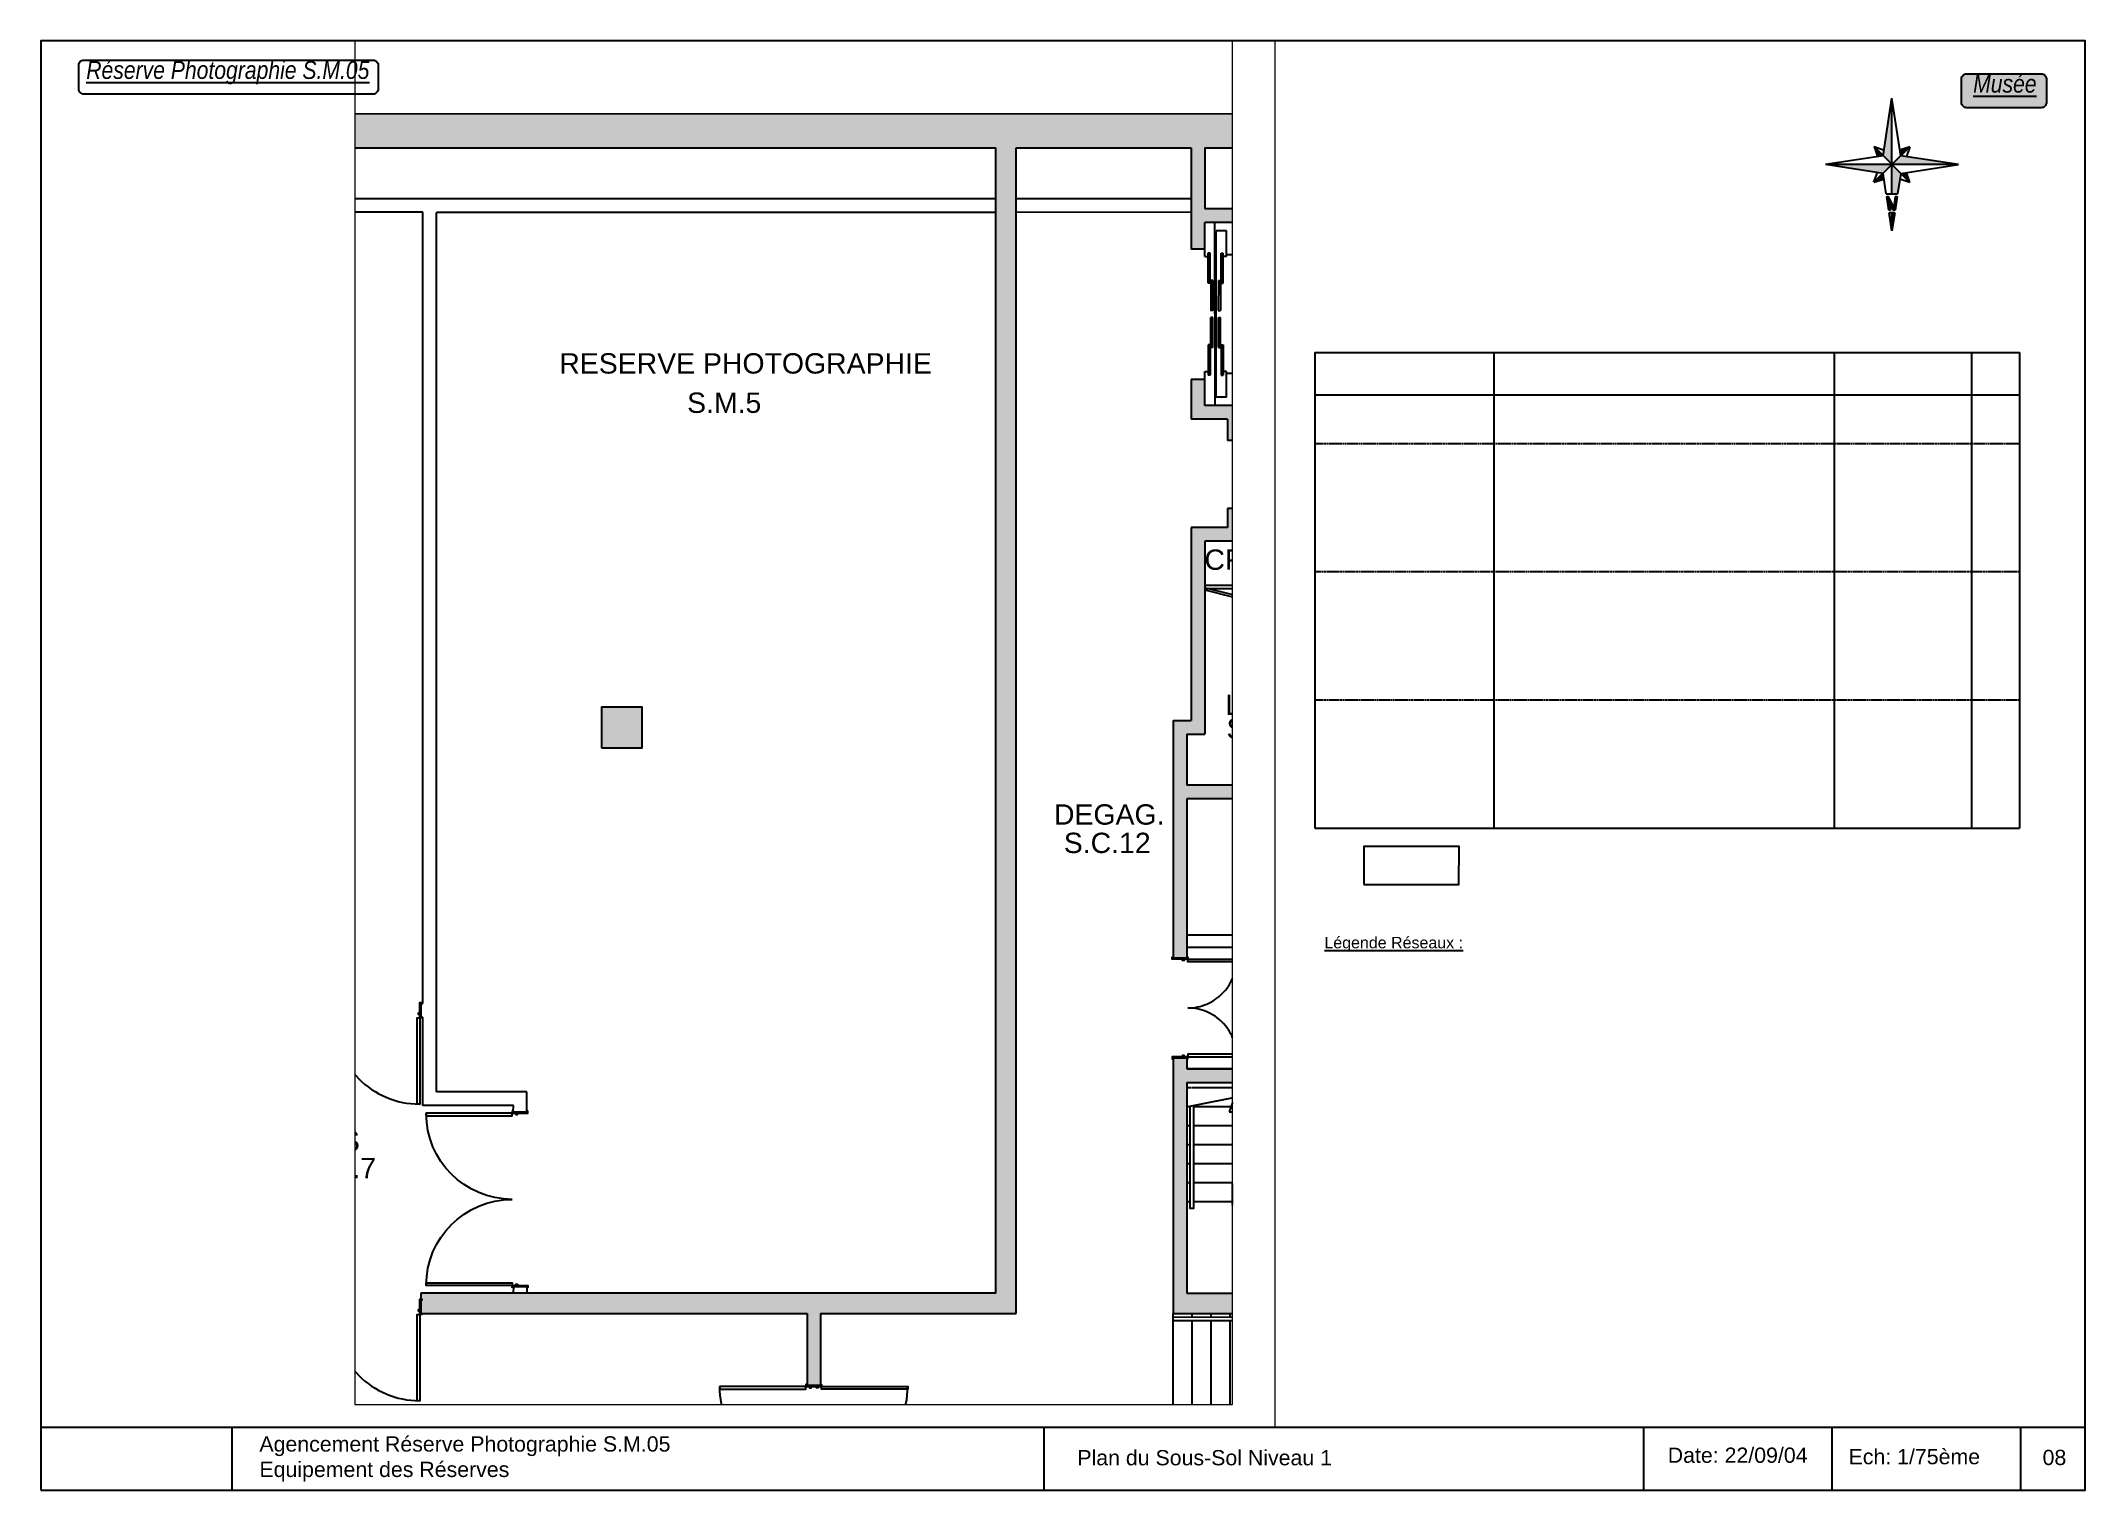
# Paper-space layout 'SM5-50é' of a CAD drawing. Header units: millimetres. Extents: x 11 to 413, y 16 to 301.
# The model-space entities are those that its viewports show. They can reach past a viewport. Long polylines and large blocks are cut down to what shows.
import ezdxf
from ezdxf.enums import TextEntityAlignment as Align

# ---------------------------------------------------------------- set-up
doc = ezdxf.new("R2010")
doc.units = ezdxf.units.MM
doc.header["$LTSCALE"] = 0.3
doc.header["$MEASUREMENT"] = 0
doc.linetypes.add('ACAD_ISO02W100', pattern=[15, 12, -3])
doc.linetypes.add('ACAD_ISO04W100', pattern=[30, 24, -3, 0, -3])
doc.layers.get('0').update_dxf_attribs({"linetype": 'CONTINUOUS'})
for name, color, linetype in [('-CART', 225, 'CONTINUOUS'), ('-LEGENDE', 3, 'CONTINUOUS'), ('01-TREMIE-ESCAL-ASC', 4, 'CONTINUOUS'), ('02-MURS-MACONNERIE', 241, 'CONTINUOUS'), ('02-MURS-PORTEUR', 1, 'CONTINUOUS'), ('02-MURS-POTEAU', 6, 'CONTINUOUS'), ('04-CLOISONS', 2, 'CONTINUOUS'), ('05-MEN-INT', 4, 'CONTINUOUS'), ('10-ANN-NOMPIECE', 3, 'CONTINUOUS'), ('10-ANN-NOMPIECE-CODE', 171, 'CONTINUOUS'), ('14-HACH-MURS', 253, 'CONTINUOUS'), ('14-HACH-POTEAU', 251, 'CONTINUOUS')]:
    doc.layers.add(name, color=color, linetype=linetype)
doc.layers.add('-FEN', color=7, linetype='CONTINUOUS', plot=False)
doc.styles.add('ANN', font='romans.shx')
doc.styles.add('NDP', font='ARIAL.TTF', dxfattribs={"height": 0.2})
doc.styles.add('REPCOUP', font='ARIAL.TTF', dxfattribs={"width": 0.85, "height": 0.6})
doc.styles.add('TRAME', font='ARIAL.TTF')

# ---------------------------------------------------------------- blocks, each defined once
blk = doc.blocks.new('Nord-11')
at = {"linetype": 'Continuous'}
for points in [[(0, 34), (-1.4, 24.7), (0, 24.7)], [(1.6, 23.4), (0.7, 23.4), (1.3, 19.3), (-0.7, 23.3), (-1.6, 23.3), (-2.7, 16.4), (-1.7, 16.4), (-0.9, 21.8), (1.7, 16.4), (2.7, 16.4)], [(0, 15), (-2.9, 15), (-4.5, 4.5), (0, 0)], [(0, 0), (-34, 0), (-4.5, -4.5)], [(-4.5, 4.5), (-9.1, 9.2), (-7.4, 4.1)], [(34, 0), (4.6, 4.5), (0, 0)], [(4.5, -4.5), (0, 0), (0, -34)], [(9.2, 9.1), (4.1, 7.4), (4.5, 4.5), (4.6, 4.5)], [(-4, -7.4), (-4.5, -4.5), (-9.1, -9.1)], [(7.4, -4.1), (4.5, -4.5), (9.1, -9.2)]]:
    blk.add_hatch(color=256, dxfattribs=at).paths.add_polyline_path(points)
for p, q in [((-1.4, 24.7), (0, 34)), ((0, 34), (0, 24.7)), ((0, 34), (1.4, 24.7)), ((-2.7, 16.4), (-1.6, 23.3)), ((-1.7, 16.4), (-0.9, 21.8)), ((-1.6, 23.3), (-0.7, 23.3)), ((-1.4, 24.7), (1.4, 24.7)), ((-0.9, 21.8), (1.7, 16.4)), ((-0.7, 23.3), (1.3, 19.3)), ((0.7, 23.4), (1.3, 19.3)), ((0.7, 23.4), (1.6, 23.4)), ((1.6, 23.4), (2.7, 16.4)), ((-4.5, 4.5), (-2.9, 15)), ((2.9, 15), (-2.9, 15)), ((-1.7, 16.4), (-2.7, 16.4)), ((0, 15), (0, -34)), ((2.7, 16.4), (1.7, 16.4)), ((2.9, 15), (4.5, 4.5)), ((-4.5, 4.5), (-34, 0)), ((-34, 0), (34, 0)), ((-34, 0), (-4.5, -4.5)), ((-9.1, 9.2), (9.1, -9.2)), ((-9.1, 9.2), (-4, 7.4)), ((-9.1, 9.2), (-7.4, 4.1)), ((0, 0), (-9.1, -9.1)), ((0, 0), (9.2, 9.1)), ((9.2, 9.1), (4.1, 7.4)), ((4.5, 4.5), (34, 0)), ((4.5, -4.5), (34, 0)), ((9.2, 9.1), (7.4, 4)), ((-9.1, -9.1), (-7.4, -4.1)), ((-9.1, -9.1), (-4, -7.4)), ((-4.5, -4.5), (0, -34)), ((4.5, -4.5), (0, -34)), ((9.1, -9.2), (4, -7.4)), ((9.1, -9.2), (7.4, -4.1))]:
    blk.add_line(p, q, dxfattribs=at)
blk = doc.blocks.new('M20L70D')
for points in [[(-145.5, 1.5), (-145.5, 73.5), (-141.5, 73.5), (-141.5, 1.5)], [(-1.5, 1.5), (-1.5, 73.5), (-5.5, 73.5), (-5.5, 1.5)], [(-147, 0), (-148.5, 0), (-148.5, 1.5), (-145.5, 1.5), (-145.5, -3.5), (-143.5, -3.5), (-143.5, -6), (-145.5, -6), (-145.5, -21.5), (-148.5, -21.5), (-148.5, -20), (-147, -20)], [(0, 0), (1.5, 0), (1.5, 1.5), (-1.5, 1.5), (-1.5, -3.5), (-3.5, -3.5), (-3.5, -6), (-1.5, -6), (-1.5, -21.5), (1.5, -21.5), (1.5, -20), (0, -20)]]:
    blk.add_lwpolyline(points, close=True)
for centre, start, end in [((-145.5, 1.5), 360, 90), ((-1.5, 1.5), 90, 180)]:
    blk.add_arc(centre, 72, start, end)
blk = doc.blocks.new('MVP9')
for p, q in [((0.075, 0.93), (0.045, 0.93)), ((0.045, -0.03), (0.045, 0.93)), ((0.075, 0.93), (0.075, 0)), ((0.075, 0), (0, 0)), ((0, 0), (0, -0.2)), ((0.975, 0), (0.975, -0.03)), ((1.02, 0), (0.975, 0)), ((0.045, -0.2), (0, -0.2)), ((0.06, -0.03), (0.045, -0.03)), ((0.06, -0.185), (0.045, -0.185)), ((0.045, -0.185), (0.045, -0.2)), ((0.06, -0.03), (0.06, -0.185)), ((0.975, -0.03), (0.96, -0.03)), ((0.96, -0.03), (0.96, -0.185)), ((0.975, -0.185), (0.96, -0.185)), ((0.975, -0.185), (0.975, -0.2)), ((1.02, -0.2), (0.975, -0.2)), ((1.02, 0), (1.02, -0.2))]:
    blk.add_line(p, q)
for centre, radius, start, end in [((-0.015, -0.057), 0.992, 3.3237, 84.7979), ((0.175, 0), 0.83, 0, 0)]:
    blk.add_arc(centre, radius, start, end)
blk = doc.blocks.new('M20L125D')
for points in [[(-255.5, 1.5), (-255.5, 128.5), (-251.5, 128.5), (-251.5, 1.5)], [(-1.5, 1.5), (-1.5, 128.5), (-5.5, 128.5), (-5.5, 1.5)], [(-257, 0), (-258.5, 0), (-258.5, 1.5), (-255.5, 1.5), (-255.5, -3.5), (-253.5, -3.5), (-253.5, -6), (-255.5, -6), (-255.5, -21.5), (-258.5, -21.5), (-258.5, -20), (-257, -20)], [(0, 0), (1.5, 0), (1.5, 1.5), (-1.5, 1.5), (-1.5, -3.5), (-3.5, -3.5), (-3.5, -6), (-1.5, -6), (-1.5, -21.5), (1.5, -21.5), (1.5, -20), (0, -20)]]:
    blk.add_lwpolyline(points, close=True)
for centre, start, end in [((-255.5, 1.5), 0, 90), ((-1.5, 1.5), 90, 180)]:
    blk.add_arc(centre, 127, start, end)

msp = doc.modelspace()

# ---------------------------------------------------------------- hatches: boundary and pattern name
at = {"layer": '14-HACH-MURS'}
h = msp.add_hatch(color=256, dxfattribs=at)
h.paths.add_polyline_path([(33282.156, 51661.913), (33281.972, 51663.028), (33279.693, 51662.653), (33279.877, 51661.538), (33279.679, 51661.505), (33278.48, 51668.786), (33279.308, 51668.923), (33279.3, 51668.972), (33279.497, 51669.005), (33279.505, 51668.955), (33280.529, 51669.124), (33280.521, 51669.173), (33280.719, 51669.206), (33280.727, 51669.156), (33287.749, 51670.313), (33287.324, 51670.736), (33286.185, 51672.285), (33286.507, 51672.522), (33287.068, 51671.76), (33287.629, 51670.998), (33288.427, 51670.202), (33289.226, 51669.405), (33290.232, 51668.896), (33291.237, 51668.386), (33292.315, 51668.043), (33293.392, 51667.699), (33295.675, 51667.625), (33297.697, 51667.663), (33299.925, 51668.182), (33301.009, 51668.553), (33302.093, 51668.925), (33302.514, 51669.164), (33302.188, 51669.744), (33302.362, 51669.842), (33302.884, 51668.914), (33302.523, 51668.709), (33302.258, 51668.559), (33301.139, 51668.175), (33300.997, 51668.126), (33301.202, 51666.882), (33301.004, 51666.85), (33300.805, 51668.061), (33300.035, 51667.797), (33298.901, 51667.533), (33297.746, 51667.264), (33296.693, 51667.244), (33295.673, 51667.225), (33295.984, 51665.335), (33290.077, 51664.363), (33290.044, 51664.56), (33295.754, 51665.5), (33295.469, 51667.231), (33294.521, 51667.262), (33293.324, 51667.301), (33292.193, 51667.661), (33291.085, 51668.015), (33290.051, 51668.539), (33288.989, 51669.077), (33288.755, 51669.31), (33289.583, 51664.281), (33282.17, 51663.061), (33282.353, 51661.946)])
h.paths.add_polyline_path([(33289.353, 51664.446), (33279.661, 51662.85), (33278.71, 51668.622), (33287.924, 51670.139), (33288.145, 51669.918), (33288.513, 51669.552)], flags=16)
h = msp.add_hatch(color=256, dxfattribs=at)
h.paths.add_polyline_path([(33326.86, 51665.484), (33327.156, 51665.533), (33329.718, 51649.969), (33296.871, 51644.56), (33296.526, 51644.808), (33296.033, 51644.727), (33295.992, 51644.971), (33290.746, 51644.107), (33290.787, 51643.863), (33290.293, 51643.781), (33290.221, 51644.223), (33295.96, 51645.168), (33295.952, 51645.218), (33296.149, 51645.25), (33296.198, 51644.956), (33301.542, 51645.836), (33298.749, 51662.801), (33301.594, 51663.269), (33301.422, 51664.314), (33301.619, 51664.347), (33301.791, 51663.302), (33307.412, 51664.227), (33307.461, 51663.931), (33299.094, 51662.554), (33301.838, 51645.885), (33323.908, 51649.519), (33321.163, 51666.188), (33316.114, 51665.356), (33316.488, 51663.087), (33310.403, 51662.085), (33310.03, 51664.354), (33309.997, 51664.349), (33309.948, 51664.645), (33310.277, 51664.699), (33310.326, 51664.403), (33310.227, 51664.387), (33310.568, 51662.315), (33315.962, 51663.203), (33315.621, 51665.275), (33311.332, 51664.569), (33311.283, 51664.865), (33324.706, 51667.075), (33324.755, 51666.779), (33321.459, 51666.236), (33324.204, 51649.568), (33329.341, 51650.414)])
h.paths.add_polyline_path([(33327.472, 51665.585), (33327.176, 51665.536), (33329.738, 51649.972), (33352.291, 51653.686), (33352.234, 51654.031), (33351.815, 51654.114), (33329.953, 51650.515)])
h.paths.add_polyline_path([(33332.593, 51668.07), (33327.208, 51667.183), (33327.225, 51667.084), (33326.613, 51666.984), (33326.597, 51667.082), (33326.136, 51667.007), (33326.087, 51667.303), (33332.643, 51668.382), (33332.691, 51668.086)])
h = msp.add_hatch(color=256, dxfattribs=at)
h.paths.add_polyline_path([(33298.796, 51645.384), (33298.65, 51646.272), (33295.854, 51645.812), (33295.758, 51646.398), (33295.955, 51646.43), (33296.018, 51646.05), (33298.617, 51646.47), (33298.553, 51646.858), (33298.751, 51646.89), (33298.993, 51645.417)])
h.paths.add_polyline_path([(33298.438, 51648.786), (33298.241, 51648.753), (33298.178, 51649.134), (33295.58, 51648.706), (33295.643, 51648.325), (33295.445, 51648.293), (33295.299, 51649.183), (33295.496, 51649.216), (33295.548, 51648.903), (33297.62, 51649.244), (33297.568, 51649.557), (33297.766, 51649.589), (33297.817, 51649.277), (33298.343, 51649.364)])
h.paths.add_polyline_path([(33297.557, 51650.856), (33297.603, 51650.576), (33297.406, 51650.544), (33297.36, 51650.823), (33295.288, 51650.482), (33295.334, 51650.202), (33295.136, 51650.17), (33294.835, 51651.999), (33295.033, 51652.031), (33295.255, 51650.679), (33297.854, 51651.107), (33297.391, 51653.916), (33297.654, 51653.959), (33297.532, 51654.703), (33294.67, 51654.231), (33294.867, 51653.038), (33294.67, 51653.005), (33292.728, 51664.799), (33292.925, 51664.832), (33293.404, 51661.921), (33296.463, 51662.424), (33297.076, 51658.701), (33296.879, 51658.669), (33296.852, 51658.83), (33295.471, 51658.602), (33295.438, 51658.8), (33296.82, 51659.027), (33296.314, 51662.096), (33293.453, 51661.625), (33294.638, 51654.429), (33297.499, 51654.9), (33297.118, 51657.218), (33297.315, 51657.251), (33297.884, 51653.794), (33297.621, 51653.751), (33298.083, 51650.942)])
msp.add_hatch(color=256, dxfattribs=at).paths.add_polyline_path([(33297.513, 51640.663), (33259.278, 51634.367), (33255.16, 51659.373), (33275.535, 51662.728), (33275.584, 51662.432), (33255.505, 51659.126), (33259.525, 51634.712), (33283.443, 51638.65), (33283.384, 51639.005), (33283.582, 51639.038), (33283.64, 51638.683), (33285.919, 51639.058), (33285.861, 51639.413), (33286.058, 51639.446), (33286.117, 51639.091), (33297.168, 51640.91), (33296.526, 51644.808), (33296.871, 51644.56)])
at = {"layer": '14-HACH-POTEAU'}
h = msp.add_hatch(color=256, dxfattribs=at)
h.paths.add_polyline_path([(33317.323, 51657.401), (33316.731, 51657.303), (33316.829, 51656.711), (33317.421, 51656.808)])
h.paths.add_polyline_path([(33311.732, 51656.48), (33311.14, 51656.382), (33311.237, 51655.79), (33311.829, 51655.888)])
h.paths.add_polyline_path([(33306.14, 51655.559), (33305.548, 51655.462), (33305.646, 51654.87), (33306.238, 51654.967)])

# ---------------------------------------------------------------- linework, layer by layer
at = {"layer": '-LEGENDE'}
for p, q in [((33441.625, 51776.198), (33427.952, 51773.947)), ((33441.625, 51776.198), (33427.952, 51773.947)), ((33443.145, 51766.97), (33441.625, 51776.198)), ((33439.674, 51766.398), (33438.154, 51775.627)), ((33433.069, 51765.311), (33431.55, 51774.539)), ((33430.403, 51764.872), (33428.883, 51774.1)), ((33429.471, 51764.718), (33427.952, 51773.947)), ((33443.009, 51767.793), (33429.336, 51765.542)), ((33443.009, 51767.793), (33429.336, 51765.542)), ((33443.009, 51767.793), (33429.336, 51765.541)), ((33443.145, 51766.97), (33429.471, 51764.718))]:
    msp.add_line(p, q, dxfattribs=at)
at = {"layer": '-LEGENDE', "linetype": 'ACAD_ISO02W100'}
msp.add_line((33442.035, 51773.71), (33428.362, 51771.458), dxfattribs=at)
at = {"layer": '-LEGENDE', "color": 4, "linetype": 'ACAD_ISO02W100'}
for p, q in [((33442.035, 51773.71), (33428.362, 51771.458)), ((33442.445, 51771.222), (33428.771, 51768.97)), ((33442.854, 51768.733), (33429.181, 51766.482))]:
    msp.add_line(p, q, dxfattribs=at)
at = {"layer": '-LEGENDE'}
msp.add_lwpolyline([(33440.499, 51777.137), (33438.65, 51776.832), (33438.771, 51776.093), (33440.62, 51776.398)], close=True, dxfattribs=at)
at = {"layer": '01-TREMIE-ESCAL-ASC', "color": 4}
for p, q in [((33292.925, 51664.832), (33295.984, 51665.335)), ((33292.953, 51664.786), (33295.992, 51665.286)), ((33292.961, 51664.736), (33296, 51665.237)), ((33295.431, 51665.244), (33295.439, 51665.195)), ((33295.707, 51665.29), (33295.715, 51665.24)), ((33295.724, 51665.191), (33296.17, 51662.478)), ((33295.984, 51665.335), (33296.463, 51662.424)), ((33294.895, 51665.055), (33295.342, 51662.341)), ((33295.171, 51665.1), (33295.618, 51662.387)), ((33295.447, 51665.146), (33295.894, 51662.432)), ((33296.447, 51662.523), (33293.408, 51662.023)), ((33296.455, 51662.474), (33293.416, 51661.973)), ((33295.35, 51662.292), (33295.358, 51662.243)), ((33295.626, 51662.337), (33295.634, 51662.288)), ((33295.902, 51662.383), (33295.91, 51662.333)), ((33296.179, 51662.428), (33296.187, 51662.379)), ((33295.251, 51660.553), (33296.435, 51660.748)), ((33296.484, 51660.756), (33296.534, 51660.764)), ((33295.054, 51660.52), (33295.356, 51658.685)), ((33295.152, 51660.536), (33295.425, 51658.879)), ((33295.296, 51660.276), (33296.481, 51660.471)), ((33296.53, 51660.48), (33296.579, 51660.488)), ((33295.342, 51660), (33296.526, 51660.195)), ((33296.575, 51660.203), (33296.625, 51660.211)), ((33295.243, 51659.984), (33295.293, 51659.992)), ((33295.387, 51659.724), (33296.572, 51659.919)), ((33296.621, 51659.927), (33296.67, 51659.935)), ((33295.289, 51659.708), (33295.338, 51659.716)), ((33295.433, 51659.448), (33296.617, 51659.643)), ((33296.666, 51659.651), (33296.716, 51659.659)), ((33295.334, 51659.431), (33295.384, 51659.439)), ((33295.38, 51659.155), (33295.429, 51659.163)), ((33295.478, 51659.171), (33296.662, 51659.366)), ((33295.232, 51659.131), (33295.281, 51659.139)), ((33295.277, 51658.854), (33295.327, 51658.863)), ((33294.089, 51658.375), (33295.372, 51658.586)), ((33295.364, 51658.636), (33295.372, 51658.586)), ((33295.372, 51658.586), (33295.471, 51658.602))]:
    msp.add_line(p, q, dxfattribs=at)
at = {"layer": '01-TREMIE-ESCAL-ASC', "linetype": 'ACAD_ISO04W100'}
for p, q in [((33296.227, 51663.855), (33293.174, 51663.352)), ((33295.861, 51660.355), (33295.81, 51660.664)), ((33296.092, 51659.138), (33295.842, 51660.658)), ((33295.916, 51660.392), (33295.864, 51660.708)), ((33295.598, 51656.803), (33295.926, 51654.809)), ((33295.852, 51655.075), (33295.904, 51654.759)), ((33295.907, 51655.112), (33295.958, 51654.803))]:
    msp.add_line(p, q, dxfattribs=at)
at = {"layer": '01-TREMIE-ESCAL-ASC'}
for p, q in [((33296.227, 51663.855), (33296.013, 51663.895)), ((33296.013, 51663.895), (33296.032, 51663.781)), ((33296.131, 51659.352), (33296.018, 51659.334)), ((33296.092, 51659.138), (33296.131, 51659.352)), ((33294.957, 51656.697), (33296.24, 51656.908)), ((33295.598, 51656.803), (33295.559, 51656.589)), ((33296.141, 51656.892), (33296.496, 51654.735)), ((33296.19, 51656.9), (33296.545, 51654.743)), ((33295.002, 51656.421), (33296.186, 51656.616)), ((33295.559, 51656.589), (33295.672, 51656.607)), ((33296.236, 51656.624), (33296.285, 51656.632)), ((33295.048, 51656.145), (33296.232, 51656.34)), ((33296.281, 51656.348), (33296.331, 51656.356)), ((33295.093, 51655.868), (33296.277, 51656.063)), ((33296.327, 51656.071), (33296.376, 51656.08)), ((33295.139, 51655.592), (33296.323, 51655.787)), ((33296.372, 51655.795), (33296.422, 51655.803)), ((33296.418, 51655.519), (33296.467, 51655.527)), ((33295.184, 51655.316), (33296.368, 51655.511)), ((33295.23, 51655.04), (33296.414, 51655.235)), ((33296.463, 51655.243), (33296.512, 51655.251)), ((33295.275, 51654.763), (33296.459, 51654.958)), ((33296.509, 51654.966), (33296.558, 51654.974)), ((33297.212, 51650.799), (33297.36, 51650.823)), ((33297.212, 51650.799), (33297.36, 51650.823)), ((33297.212, 51650.799), (33297.472, 51649.22)), ((33297.417, 51650.478), (33297.36, 51650.823)), ((33295.436, 51650.506), (33295.288, 51650.482)), ((33295.436, 51650.506), (33295.288, 51650.482)), ((33295.345, 51650.137), (33295.288, 51650.482)), ((33295.436, 51650.506), (33295.696, 51648.928)), ((33295.624, 51650.411), (33295.476, 51650.386)), ((33295.624, 51650.411), (33295.66, 51650.189)), ((33297.097, 51650.45), (33295.656, 51650.213)), ((33297.064, 51650.648), (33297.212, 51650.672)), ((33297.064, 51650.648), (33297.101, 51650.426)), ((33297.101, 51650.426), (33297.17, 51650.437)), ((33297.191, 51650.491), (33297.16, 51650.486)), ((33297.237, 51650.033), (33297.162, 51650.487)), ((33297.266, 51650.037), (33297.191, 51650.491)), ((33297.212, 51650.672), (33297.432, 51649.34)), ((33297.31, 51650.511), (33297.339, 51650.516)), ((33297.385, 51650.057), (33297.31, 51650.511)), ((33297.414, 51650.062), (33297.339, 51650.516)), ((33297.417, 51650.478), (33297.348, 51650.466)), ((33295.345, 51650.137), (33295.414, 51650.148)), ((33295.435, 51650.202), (33295.406, 51650.197)), ((33295.48, 51649.743), (33295.406, 51650.197)), ((33295.51, 51649.748), (33295.435, 51650.202)), ((33295.476, 51650.386), (33295.695, 51649.054)), ((33295.554, 51650.222), (33295.585, 51650.227)), ((33295.628, 51649.768), (33295.554, 51650.222)), ((33295.658, 51649.773), (33295.583, 51650.227)), ((33295.66, 51650.189), (33295.591, 51650.177)), ((33297.266, 51650.037), (33297.237, 51650.033)), ((33297.279, 51649.959), (33297.25, 51649.954)), ((33297.25, 51649.954), (33297.324, 51649.5)), ((33297.279, 51649.959), (33297.354, 51649.505)), ((33297.385, 51650.057), (33297.414, 51650.062)), ((33297.398, 51649.978), (33297.427, 51649.983)), ((33297.398, 51649.978), (33297.472, 51649.524)), ((33297.427, 51649.983), (33297.502, 51649.529)), ((33295.51, 51649.748), (33295.48, 51649.743)), ((33295.523, 51649.669), (33295.493, 51649.664)), ((33295.493, 51649.664), (33295.568, 51649.211)), ((33295.523, 51649.669), (33295.598, 51649.215)), ((33295.628, 51649.768), (33295.658, 51649.773)), ((33295.641, 51649.689), (33295.671, 51649.694)), ((33295.641, 51649.689), (33295.716, 51649.235)), ((33295.671, 51649.694), (33295.746, 51649.24)), ((33297.251, 51649.513), (33295.811, 51649.276)), ((33297.247, 51649.538), (33297.316, 51649.549)), ((33297.247, 51649.538), (33297.284, 51649.316)), ((33297.354, 51649.505), (33297.324, 51649.5)), ((33297.472, 51649.524), (33297.502, 51649.529)), ((33297.563, 51649.59), (33297.494, 51649.578)), ((33297.563, 51649.59), (33297.62, 51649.244)), ((33295.491, 51649.249), (33295.56, 51649.26)), ((33295.491, 51649.249), (33295.548, 51648.903)), ((33295.598, 51649.215), (33295.568, 51649.211)), ((33295.716, 51649.235), (33295.746, 51649.24)), ((33295.807, 51649.301), (33295.737, 51649.289)), ((33295.807, 51649.301), (33295.843, 51649.079)), ((33295.925, 51649.227), (33296.99, 51649.402)), ((33295.941, 51649.128), (33295.925, 51649.227)), ((33297.007, 51649.304), (33295.941, 51649.128)), ((33296.99, 51649.402), (33297.007, 51649.304)), ((33297.284, 51649.316), (33297.432, 51649.34)), ((33297.472, 51649.22), (33297.62, 51649.244)), ((33295.696, 51648.928), (33295.548, 51648.903)), ((33295.843, 51649.079), (33295.695, 51649.054)), ((33297.883, 51648.958), (33298.031, 51648.983)), ((33297.883, 51648.958), (33297.944, 51648.588)), ((33298.03, 51649.109), (33298.178, 51649.134)), ((33298.03, 51649.109), (33298.469, 51646.445)), ((33298.031, 51648.983), (33298.429, 51646.565)), ((33298.178, 51649.134), (33298.26, 51648.64)), ((33295.728, 51648.73), (33295.58, 51648.706)), ((33295.58, 51648.706), (33295.661, 51648.212)), ((33295.728, 51648.73), (33296.167, 51646.066)), ((33295.916, 51648.635), (33295.768, 51648.61)), ((33295.768, 51648.61), (33296.166, 51646.193)), ((33295.916, 51648.635), (33295.977, 51648.264)), ((33295.973, 51648.289), (33297.94, 51648.613)), ((33297.944, 51648.588), (33297.993, 51648.596)), ((33298.015, 51648.651), (33297.985, 51648.646)), ((33298.058, 51648.207), (33297.985, 51648.646)), ((33298.087, 51648.212), (33298.015, 51648.651)), ((33298.173, 51648.677), (33298.202, 51648.682)), ((33298.245, 51648.238), (33298.173, 51648.677)), ((33298.275, 51648.242), (33298.202, 51648.682)), ((33298.26, 51648.64), (33298.21, 51648.632)), ((33295.89, 51648.301), (33295.92, 51648.306)), ((33295.962, 51647.862), (33295.89, 51648.301)), ((33295.992, 51647.867), (33295.92, 51648.306)), ((33295.661, 51648.212), (33295.711, 51648.221)), ((33295.732, 51648.275), (33295.703, 51648.27)), ((33295.775, 51647.831), (33295.703, 51648.27)), ((33295.805, 51647.836), (33295.732, 51648.275)), ((33295.977, 51648.264), (33295.928, 51648.256)), ((33298.087, 51648.212), (33298.058, 51648.207)), ((33298.12, 51648.258), (33298.09, 51648.253)), ((33298.09, 51648.253), (33298.163, 51647.814)), ((33298.12, 51648.258), (33298.192, 51647.818)), ((33298.199, 51648.271), (33298.229, 51648.275)), ((33298.199, 51648.271), (33298.271, 51647.831)), ((33298.229, 51648.275), (33298.301, 51647.836)), ((33298.245, 51648.238), (33298.275, 51648.242)), ((33295.805, 51647.836), (33295.775, 51647.831)), ((33295.837, 51647.882), (33295.808, 51647.877)), ((33295.808, 51647.877), (33295.88, 51647.438)), ((33295.837, 51647.882), (33295.91, 51647.443)), ((33295.916, 51647.895), (33295.946, 51647.9)), ((33295.916, 51647.895), (33295.989, 51647.456)), ((33295.946, 51647.9), (33296.018, 51647.46)), ((33295.962, 51647.862), (33295.992, 51647.867)), ((33298.192, 51647.818), (33298.163, 51647.814)), ((33298.209, 51647.72), (33298.179, 51647.715)), ((33298.251, 51647.276), (33298.179, 51647.715)), ((33298.281, 51647.281), (33298.209, 51647.72)), ((33298.271, 51647.831), (33298.301, 51647.836)), ((33298.288, 51647.733), (33298.317, 51647.738)), ((33298.36, 51647.294), (33298.288, 51647.733)), ((33298.389, 51647.299), (33298.317, 51647.738)), ((33295.91, 51647.443), (33295.88, 51647.438)), ((33295.989, 51647.456), (33296.018, 51647.46)), ((33295.926, 51647.344), (33295.896, 51647.339)), ((33295.969, 51646.9), (33295.896, 51647.339)), ((33295.998, 51646.905), (33295.926, 51647.344)), ((33296.005, 51647.357), (33296.035, 51647.362)), ((33296.077, 51646.918), (33296.005, 51647.357)), ((33296.107, 51646.923), (33296.035, 51647.362)), ((33298.235, 51647.314), (33298.205, 51647.309)), ((33298.205, 51647.309), (33298.278, 51646.87)), ((33298.235, 51647.314), (33298.307, 51646.875)), ((33298.281, 51647.281), (33298.251, 51647.276)), ((33298.36, 51647.294), (33298.389, 51647.299)), ((33298.393, 51647.34), (33298.422, 51647.345)), ((33298.393, 51647.34), (33298.465, 51646.901)), ((33298.422, 51647.345), (33298.495, 51646.905)), ((33295.952, 51646.938), (33295.923, 51646.933)), ((33295.923, 51646.933), (33295.995, 51646.494)), ((33295.952, 51646.938), (33296.025, 51646.499)), ((33295.998, 51646.905), (33295.969, 51646.9)), ((33296.077, 51646.918), (33296.107, 51646.923)), ((33296.11, 51646.964), (33296.14, 51646.969)), ((33296.11, 51646.964), (33296.183, 51646.525)), ((33296.14, 51646.969), (33296.212, 51646.53)), ((33296.257, 51646.562), (33298.224, 51646.886)), ((33298.22, 51646.911), (33298.27, 51646.919)), ((33298.22, 51646.911), (33298.281, 51646.541)), ((33298.307, 51646.875), (33298.278, 51646.87)), ((33298.465, 51646.901), (33298.495, 51646.905)), ((33298.536, 51646.963), (33298.487, 51646.955)), ((33298.536, 51646.963), (33298.617, 51646.47)), ((33295.938, 51646.535), (33295.987, 51646.543)), ((33295.938, 51646.535), (33296.019, 51646.042)), ((33296.025, 51646.499), (33295.995, 51646.494)), ((33296.183, 51646.525), (33296.212, 51646.53)), ((33296.253, 51646.587), (33296.204, 51646.579)), ((33296.253, 51646.587), (33296.314, 51646.217)), ((33298.032, 51646.736), (33296.488, 51646.482)), ((33296.488, 51646.482), (33296.504, 51646.383)), ((33296.504, 51646.383), (33298.048, 51646.637)), ((33298.048, 51646.637), (33298.032, 51646.736)), ((33298.281, 51646.541), (33298.429, 51646.565)), ((33296.314, 51646.217), (33296.166, 51646.193)), ((33298.469, 51646.445), (33298.617, 51646.47)), ((33296.167, 51646.066), (33296.019, 51646.042))]:
    msp.add_line(p, q, dxfattribs=at)
at = {"layer": '01-TREMIE-ESCAL-ASC', "linetype": 'ACAD_ISO02W100'}
for p, q in [((33296.761, 51659.383), (33295.425, 51658.879)), ((33295.425, 51658.879), (33296.807, 51659.106)), ((33295.425, 51658.879), (33295.438, 51658.8)), ((33295.471, 51658.602), (33296.852, 51658.83))]:
    msp.add_line(p, q, dxfattribs=at)
at = {"layer": '01-TREMIE-ESCAL-ASC', "color": 4}
for points in [[(33295.521, 51658.915), (33295.235, 51660.651), (33294.939, 51660.603), (33295.265, 51658.619), (33295.463, 51658.652)], [(33296.666, 51659.347), (33296.419, 51660.846), (33296.468, 51660.854), (33296.713, 51659.365)], [(33295.473, 51658.897), (33295.194, 51660.594), (33294.996, 51660.561), (33295.306, 51658.677), (33295.455, 51658.701)]]:
    msp.add_lwpolyline(points, dxfattribs=at)
at = {"layer": '01-TREMIE-ESCAL-ASC'}
msp.add_lwpolyline([(33295.312, 51654.54), (33294.941, 51656.796), (33294.266, 51656.685)], dxfattribs=at)
at = {"layer": '02-MURS-MACONNERIE'}
for p, q in [((33305.933, 51663.578), (33305.917, 51663.677)), ((33306.13, 51663.611), (33306.114, 51663.71)), ((33306.13, 51663.611), (33305.933, 51663.578)), ((33310.403, 51662.085), (33310.692, 51660.334)), ((33310.922, 51660.169), (33310.601, 51662.117)), ((33306.548, 51661.075), (33306.351, 51661.043)), ((33306.351, 51661.043), (33306.399, 51660.747)), ((33306.399, 51660.747), (33307.717, 51660.963)), ((33306.548, 51661.075), (33306.564, 51660.976)), ((33306.564, 51660.976), (33307.881, 51661.193)), ((33307.717, 51660.963), (33309.824, 51648.163)), ((33307.881, 51661.193), (33308.093, 51659.906)), ((33310.659, 51660.328), (33310.692, 51660.334)), ((33310.659, 51660.328), (33310.691, 51660.131)), ((33310.691, 51660.131), (33310.922, 51660.169)), ((33308.123, 51659.911), (33308.093, 51659.906)), ((33308.155, 51659.713), (33308.123, 51659.911)), ((33308.155, 51659.713), (33308.126, 51659.708)), ((33308.126, 51659.708), (33310.022, 51648.195)), ((33297.144, 51657.057), (33296.24, 51656.908)), ((33296.24, 51656.908), (33296.595, 51654.751)), ((33297.173, 51656.88), (33296.446, 51656.76)), ((33296.446, 51656.76), (33296.772, 51654.78)), ((33310.022, 51648.195), (33323.753, 51650.457)), ((33301.716, 51646.625), (33323.786, 51650.259)), ((33301.684, 51646.823), (33309.824, 51648.163)), ((33298.839, 51646.354), (33301.388, 51646.774)), ((33298.871, 51646.157), (33301.42, 51646.576)), ((33296.618, 51641.174), (33296.033, 51644.727)), ((33296.847, 51641.009), (33296.23, 51644.759))]:
    msp.add_line(p, q, dxfattribs=at)
at = {"layer": '02-MURS-PORTEUR'}
for p, q in [((33295.754, 51665.5), (33295.469, 51667.231)), ((33295.984, 51665.335), (33295.673, 51667.225)), ((33324.706, 51667.075), (33311.283, 51664.865)), ((33295.754, 51665.5), (33290.044, 51664.56)), ((33295.984, 51665.335), (33292.925, 51664.832)), ((33315.621, 51665.275), (33311.332, 51664.569)), ((33310.277, 51664.699), (33309.948, 51664.645)), ((33309.997, 51664.349), (33309.948, 51664.645)), ((33310.326, 51664.403), (33310.277, 51664.699)), ((33311.332, 51664.569), (33311.283, 51664.865)), ((33301.619, 51664.347), (33301.422, 51664.314)), ((33301.594, 51663.269), (33301.422, 51664.314)), ((33301.791, 51663.302), (33301.619, 51664.347)), ((33309.997, 51664.349), (33310.03, 51664.354)), ((33310.03, 51664.354), (33310.403, 51662.085)), ((33310.326, 51664.403), (33310.227, 51664.387)), ((33310.227, 51664.387), (33310.568, 51662.315)), ((33307.412, 51664.227), (33301.791, 51663.302)), ((33307.461, 51663.931), (33307.412, 51664.227)), ((33299.094, 51662.554), (33307.461, 51663.931)), ((33301.594, 51663.269), (33298.749, 51662.801)), ((33316.488, 51663.087), (33310.403, 51662.085)), ((33315.962, 51663.203), (33310.568, 51662.315)), ((33298.749, 51662.801), (33301.542, 51645.836)), ((33299.094, 51662.554), (33301.838, 51645.885)), ((33296.463, 51662.424), (33293.404, 51661.921)), ((33297.076, 51658.701), (33296.463, 51662.424)), ((33296.314, 51662.096), (33293.453, 51661.625)), ((33296.82, 51659.027), (33296.314, 51662.096)), ((33296.82, 51659.027), (33295.438, 51658.8)), ((33295.438, 51658.8), (33295.471, 51658.602)), ((33296.852, 51658.83), (33295.471, 51658.602)), ((33296.879, 51658.669), (33296.852, 51658.83)), ((33296.879, 51658.669), (33297.076, 51658.701)), ((33297.118, 51657.218), (33297.315, 51657.251)), ((33297.499, 51654.9), (33297.118, 51657.218)), ((33297.884, 51653.794), (33297.315, 51657.251)), ((33294.638, 51654.429), (33297.499, 51654.9)), ((33294.67, 51654.231), (33297.532, 51654.703)), ((33297.654, 51653.959), (33297.532, 51654.703)), ((33297.654, 51653.959), (33297.391, 51653.916)), ((33297.854, 51651.107), (33297.391, 51653.916)), ((33297.884, 51653.794), (33297.621, 51653.751)), ((33298.083, 51650.942), (33297.621, 51653.751)), ((33295.255, 51650.679), (33297.854, 51651.107)), ((33295.288, 51650.482), (33297.36, 51650.823)), ((33297.406, 51650.544), (33297.36, 51650.823)), ((33297.557, 51650.856), (33298.083, 51650.942)), ((33297.603, 51650.576), (33297.557, 51650.856)), ((33295.334, 51650.202), (33295.288, 51650.482)), ((33297.406, 51650.544), (33297.603, 51650.576)), ((33295.136, 51650.17), (33295.334, 51650.202)), ((33296.871, 51644.56), (33329.718, 51649.969)), ((33297.568, 51649.557), (33297.766, 51649.589)), ((33297.62, 51649.244), (33297.568, 51649.557)), ((33297.817, 51649.277), (33297.766, 51649.589)), ((33323.908, 51649.519), (33301.838, 51645.885)), ((33295.299, 51649.183), (33295.496, 51649.216)), ((33295.548, 51648.903), (33295.496, 51649.216)), ((33295.548, 51648.903), (33297.62, 51649.244)), ((33297.817, 51649.277), (33298.343, 51649.364)), ((33298.438, 51648.786), (33298.343, 51649.364)), ((33295.299, 51649.183), (33295.445, 51648.293)), ((33295.58, 51648.706), (33298.178, 51649.134)), ((33298.178, 51649.134), (33298.241, 51648.753)), ((33295.58, 51648.706), (33295.643, 51648.325)), ((33298.241, 51648.753), (33298.438, 51648.786)), ((33295.643, 51648.325), (33295.445, 51648.293)), ((33298.553, 51646.858), (33298.751, 51646.89)), ((33298.553, 51646.858), (33298.617, 51646.47)), ((33298.993, 51645.417), (33298.751, 51646.89)), ((33295.955, 51646.43), (33295.758, 51646.398)), ((33295.758, 51646.398), (33295.854, 51645.812)), ((33295.854, 51645.812), (33298.65, 51646.272)), ((33295.955, 51646.43), (33296.018, 51646.05)), ((33296.019, 51646.042), (33298.617, 51646.47)), ((33298.796, 51645.384), (33298.65, 51646.272)), ((33301.542, 51645.836), (33298.993, 51645.417)), ((33298.796, 51645.384), (33296.198, 51644.956)), ((33290.221, 51644.223), (33295.96, 51645.168)), ((33295.992, 51644.971), (33290.746, 51644.107)), ((33295.952, 51645.218), (33296.149, 51645.25)), ((33295.952, 51645.218), (33295.96, 51645.168)), ((33295.992, 51644.971), (33296.033, 51644.727)), ((33296.198, 51644.956), (33296.149, 51645.25)), ((33296.526, 51644.808), (33296.033, 51644.727)), ((33296.526, 51644.808), (33297.168, 51640.91)), ((33296.871, 51644.56), (33297.513, 51640.663))]:
    msp.add_line(p, q, dxfattribs=at)
at = {"layer": '02-MURS-PORTEUR', "color": 4}
msp.add_line((33296.149, 51645.25), (33296.051, 51645.844), dxfattribs=at)
at = {"layer": '02-MURS-POTEAU'}
for points in [[(33311.732, 51656.48), (33311.14, 51656.382), (33311.237, 51655.79), (33311.829, 51655.888)], [(33306.14, 51655.559), (33305.548, 51655.462), (33305.646, 51654.87), (33306.238, 51654.967)]]:
    msp.add_lwpolyline(points, close=True, dxfattribs=at)
at = {"layer": '04-CLOISONS'}
for p, q in [((33296.852, 51651.652), (33296.95, 51651.668)), ((33296.966, 51650.961), (33296.852, 51651.652)), ((33297.064, 51650.977), (33296.95, 51651.668)), ((33289.993, 51645.301), (33295.781, 51646.254)), ((33290.107, 51645.218), (33295.797, 51646.155)), ((33296.503, 51641.257), (33295.894, 51644.955))]:
    msp.add_line(p, q, dxfattribs=at)
for points in [[(33295.606, 51665.476), (33295.341, 51667.085), (33294.516, 51667.112), (33293.298, 51667.151), (33292.148, 51667.519), (33291.028, 51667.876), (33289.983, 51668.405), (33288.9, 51668.954), (33288.797, 51669.057)], [(33295.507, 51665.46), (33295.255, 51666.988), (33294.513, 51667.012), (33293.281, 51667.052), (33292.117, 51667.423), (33290.99, 51667.783), (33289.938, 51668.316), (33288.84, 51668.872), (33288.825, 51668.888)]]:
    msp.add_lwpolyline(points, dxfattribs=at)
at = {"layer": '05-MEN-INT'}
for p, q in [((33295.141, 51651.37), (33295.926, 51651.71)), ((33295.141, 51651.37), (33296.852, 51651.652)), ((33295.156, 51651.344), (33295.941, 51651.684)), ((33296.846, 51651.622), (33295.994, 51651.693)), ((33296.852, 51651.652), (33296, 51651.723)), ((33297.731, 51651.785), (33296.948, 51651.85)), ((33297.74, 51651.798), (33296.95, 51651.668)), ((33297.737, 51651.814), (33296.953, 51651.88)), ((33297.748, 51651.748), (33296.959, 51651.619)), ((33296.86, 51651.602), (33295.15, 51651.321)), ((33295.952, 51645.218), (33295.854, 51645.812)), ((33296.001, 51645.226), (33295.903, 51645.82))]:
    msp.add_line(p, q, dxfattribs=at)
for centre, start, end in [((33295.405, 51651.413), 9.3505, 29.6782), ((33296.589, 51651.608), 169.023, 189.3506), ((33297.542, 51651.765), 169.023, 189.3506)]:
    msp.add_arc(centre, 0.6, start, end, dxfattribs=at)
at = {"layer": '10-ANN-NOMPIECE'}
msp.add_lwpolyline([(33295.859, 51657.585), (33294.594, 51657.376), (33294.661, 51656.965), (33295.927, 51657.174)], close=True, dxfattribs=at)

# ---------------------------------------------------------------- block references
at = {"layer": '05-MEN-INT', "extrusion": (0, 0, -1), "xscale": 0.009999999998770808, "yscale": 0.009999999998770808, "zscale": -0.009999999999999995, "rotation": 80.64942633056747}
for p in [(-33301.202, 51666.882), (-33306.13, 51663.611)]:
    msp.add_blockref('M20L125D', p, dxfattribs=at)
at = {"layer": '05-MEN-INT', "xscale": 0.009999999998770808, "yscale": 0.009999999998770808, "zscale": 0.009999999999999995}
for name, p, rotation in [('M20L125D', (33301.004, 51666.85), 99.35057366943255), ('M20L125D', (33309.948, 51664.645), 9.350573669432533), ('M20L125D', (33310.659, 51660.328), 9.350573669432533), ('M20L70D', (33296.879, 51658.669), 99.35057366943255)]:
    msp.add_blockref(name, p, dxfattribs=dict(at, rotation=rotation))
at = {"layer": '05-MEN-INT', "rotation": 9.35057367081686}
msp.add_blockref('MVP9', (33310.277, 51664.699), dxfattribs=at)
at = {"layer": '05-MEN-INT', "xscale": -1, "rotation": 279.3505736695151}
msp.add_blockref('MVP9', (33295.033, 51652.031), dxfattribs=at)

# ---------------------------------------------------------------- texts
at = {"layer": '01-TREMIE-ESCAL-ASC', "color": 3, "style": 'ANN'}
for s, p in [('MPJ', (33296.692, 51650.345)), ('MPK', (33297.301, 51648.366))]:
    msp.add_text(s, height=0.2, rotation=189.3506, dxfattribs=at).set_placement(p)
at = {"layer": '10-ANN-NOMPIECE', "style": 'NDP'}
for s, p in [('MACH. MPL MPM', (33313.124, 51663.413)), ('SAS', (33309.515, 51662.147)), ('ESC 2', (33295.832, 51657.509)), ('DEGAG.', (33299.369, 51655.594)), ('LOCAL ELEC.', (33297.138, 51653.588)), ('RESERVE PHOTOGRAPHIE', (33307.649, 51650.215)), ('A.E.', (33297.805, 51645.782))]:
    msp.add_text(s, height=0.3, rotation=189.3506, dxfattribs=at).set_placement(p)
for s, p in [('CFA', (33297.377, 51651.457)), ('CFO', (33296.071, 51651.242))]:
    msp.add_text(s, height=0.3, rotation=189.3506, dxfattribs=at).set_placement(p, align=Align.CENTER)
at = {"layer": '10-ANN-NOMPIECE-CODE', "style": 'NDP'}
for s, p in [('S.T.28', (33312.373, 51663.692)), ('S.M.7', (33309.467, 51662.542)), ('S.C.12', (33299.158, 51655.984)), ('S.T.25', (33297.064, 51653.931)), ('S.M.5', (33305.695, 51650.481))]:
    msp.add_text(s, height=0.3, rotation=189.3506, dxfattribs=at).set_placement(p)

psp = doc.layouts.new('SM5-50é')

# ---------------------------------------------------------------- hatches: boundary and pattern name
at = {"layer": '-LEGENDE'}
h = psp.add_hatch(color=253, dxfattribs=at)
edge = h.paths.add_edge_path()
edge.add_line((389.84, 294.39), (404.52, 294.39))
edge.add_arc((404.52, 293.39), 1, 0, 90, ccw=False)
edge.add_line((405.52, 293.39), (405.52, 288.7))
edge.add_arc((404.52, 288.7), 1, -90, 0, ccw=False)
edge.add_line((404.52, 287.7), (389.84, 287.7))
edge.add_arc((389.84, 288.7), 1, 180, 270, ccw=False)
edge.add_line((388.84, 288.7), (388.84, 293.39))
edge.add_arc((389.84, 293.39), 1, 90, 180, ccw=False)

# ---------------------------------------------------------------- linework, layer by layer
at = {"layer": '-CART'}
for p, q in [((11.14, 28.21), (413.14, 28.21)), ((48.68, 28.21), (48.68, 15.85)), ((208.39, 28.21), (208.39, 15.85)), ((326.35, 15.85), (326.35, 28.21)), ((363.41, 15.85), (363.41, 28.21)), ((400.48, 15.85), (400.48, 28.21))]:
    psp.add_line(p, q, dxfattribs=at)
psp.add_lwpolyline([(11.14, 15.85), (413.14, 15.85), (413.14, 300.85), (11.14, 300.85)], close=True, dxfattribs=at)
at = {"layer": '-LEGENDE'}
for points in [[(19.6, 297.07), (76.46, 297.07, -0.414214), (77.46, 296.07), (77.46, 291.38, -0.414214), (76.46, 290.38), (19.6, 290.38, -0.414214), (18.6, 291.38), (18.6, 296.07, -0.414214)], [(389.84, 294.39), (404.52, 294.39, -0.414214), (405.52, 293.39), (405.52, 288.7, -0.414214), (404.52, 287.7), (389.84, 287.7, -0.414214), (388.84, 288.7), (388.84, 293.39, -0.414214)]]:
    psp.add_lwpolyline(points, format="xyb", close=True, dxfattribs=at)

# ---------------------------------------------------------------- block references
at = {"layer": '-LEGENDE', "xscale": 0.384, "yscale": 0.384, "zscale": 0.384, "rotation": 180}
psp.add_blockref('Nord-11', (375.16, 276.53), dxfattribs=at)

# ---------------------------------------------------------------- texts
at = {"layer": '-LEGENDE', "char_height": 4.5, "width": 210.4361, "attachment_point": 1, "style": 'REPCOUP'}
for s, insert in [('{\\fArial|b0|i1|c0|p34;\\H0.7778x;\\LRéserve Photographie S.M.05}', (20.07, 296.87)), ('{\\fArial|b0|i1|c0|p34;\\H0.7778x;\\LMusée}', (391.13, 294.18))]:
    psp.add_mtext(s, dxfattribs=dict(at, insert=insert))
at = {"layer": '-LEGENDE', "color": 3, "width": 210.4361, "attachment_point": 1, "style": 'TRAME'}
for s, insert, char_height in [('{\\LLégende Réseaux :}', (263.55, 124.65), 2.25), ('Agencement Réserve Photographie S.M.05\\PEquipement des Réserves', (54.12, 26.43), 3), ('{\\H0.8571x;Date: 22/09/04}', (331.07, 24.22), 3.5), ('Ech: 1/75ème', (366.63, 23.94), 3), ('Plan du Sous-Sol Niveau 1', (214.96, 23.73), 3), ('08', (404.78, 23.78), 3)]:
    psp.add_mtext(s, dxfattribs=dict(at, insert=insert, char_height=char_height))

# ---------------------------------------------------------------- viewports
at = {"layer": '-FEN', "view_twist_angle": 170.64942633}
psp.add_viewport(center=(159.17, 166.77), size=(172.62, 268.166), view_center_point=(-41253.484, -45557.417), view_height=20.1125, dxfattribs=at)
vp = psp.add_viewport(center=(333.46, 164.53), size=(159.36, 272.641), view_center_point=(-41402.428, -45652.961), view_height=27.2641, status=3, dxfattribs=at)
vp.frozen_layers = ['14-HACH-MURS', '14-HACH-POTEAU']

doc.saveas('drawing.dxf')
